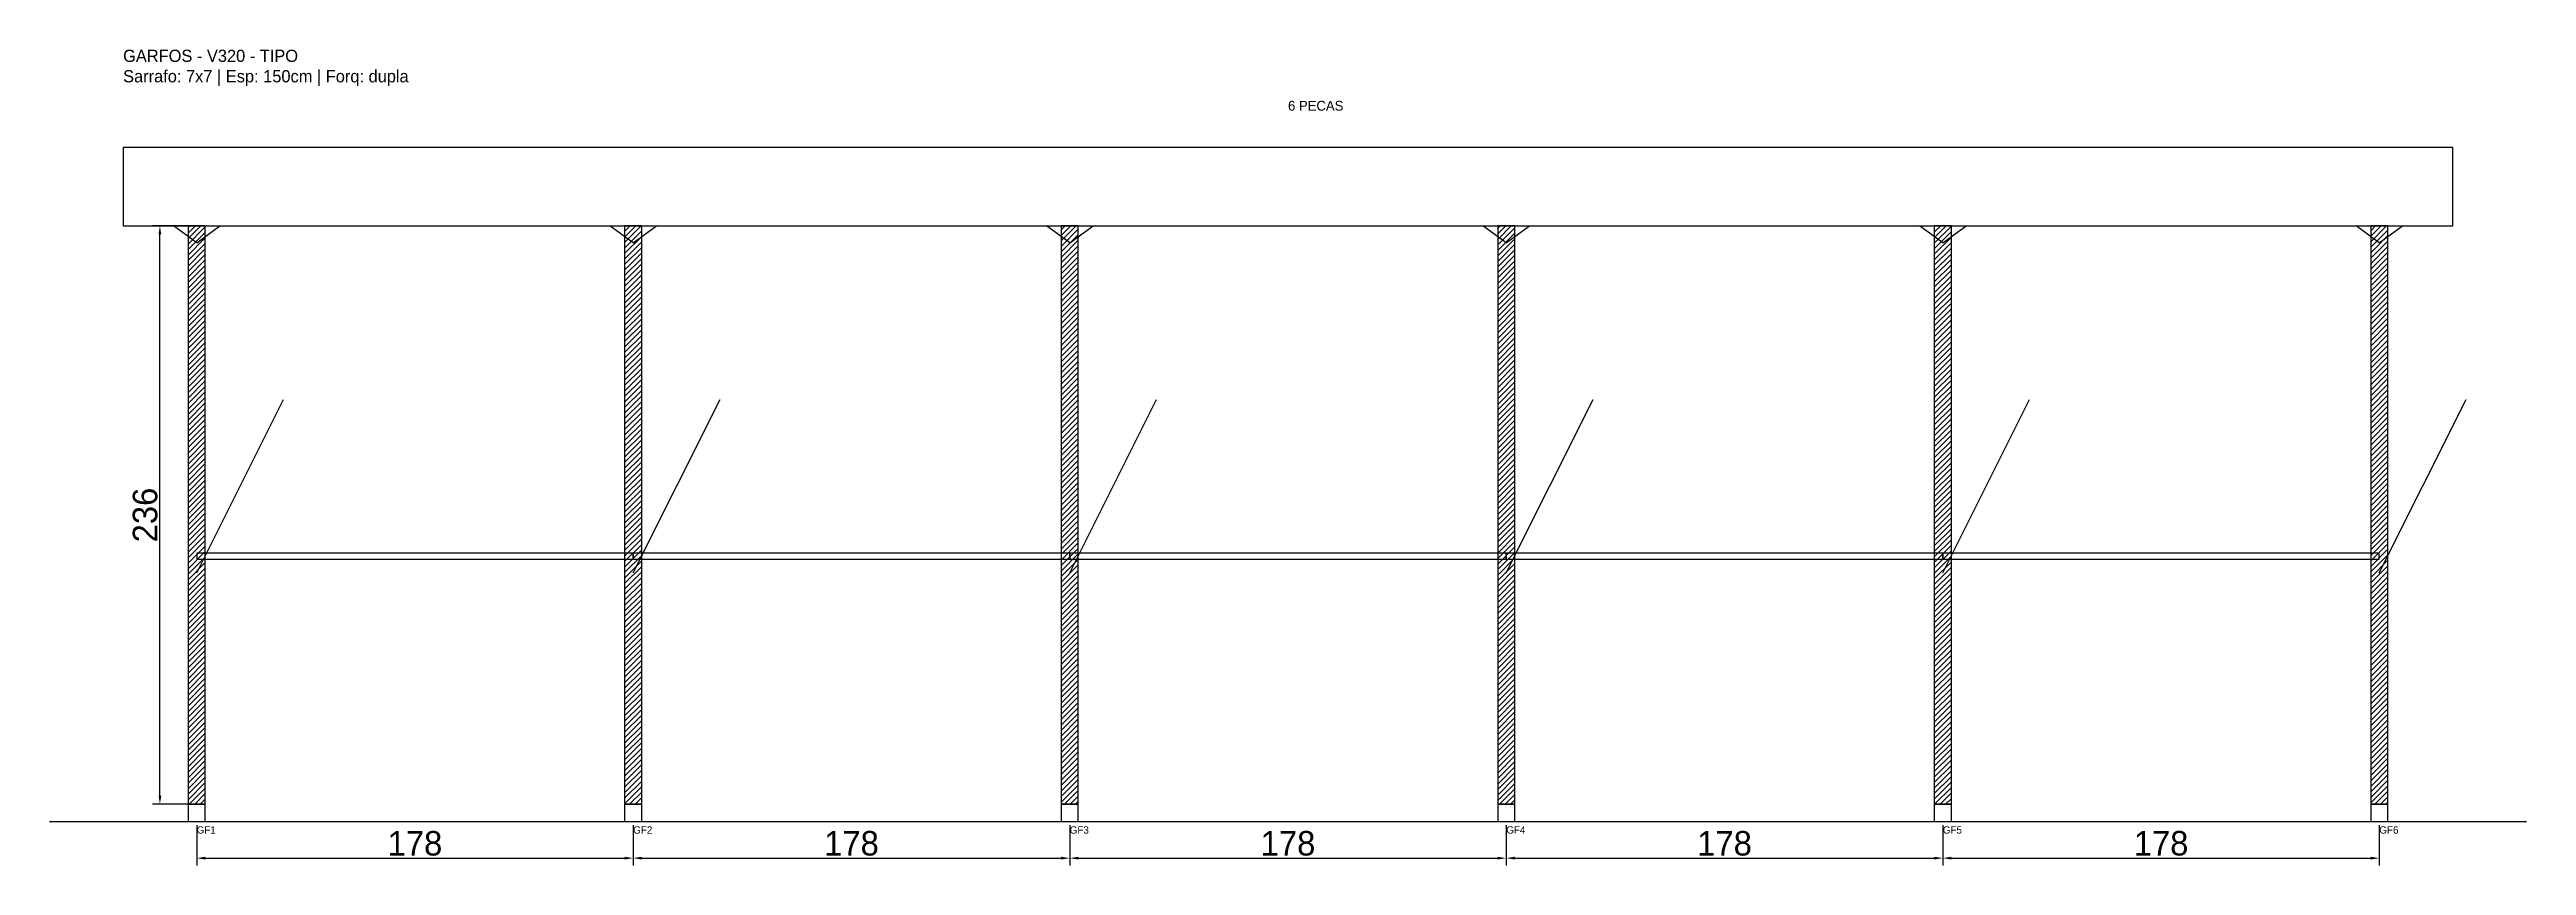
# Model space of a CAD drawing. Header units: metres. Extents: x -30 to 980, y -25 to 308.
import ezdxf

# ---------------------------------------------------------------- set-up
doc = ezdxf.new("R2010")
doc.units = ezdxf.units.M
for name, color, linetype in [('BARRA_ANCORAGEM', 1, 'Continuous'), ('COTA', 241, 'Continuous'), ('GARFOS OK', 3, 'Continuous'), ('NOME DA VIGA', 6, 'Continuous'), ('SARR_7x7', 40, 'Continuous'), ('TIRAS REESCORAMENTO', 252, 'Continuous'), ('VIGAS', 3, 'Continuous')]:
    doc.layers.add(name, color=color, linetype=linetype)
doc.dimstyles.new('EZ DXF', dxfattribs={"dimtxt": 10, "dimasz": 3.5, "dimexe": 3, "dimexo": 1.5, "dimgap": 1, "dimtad": 1, "dimdec": 1, "dimdsep": 46, "dimcen": 2.5, "dimazin": 3, "dimtfac": 1, "dimtmove": 0, "dimatfit": 3})

msp = doc.modelspace()

# ---------------------------------------------------------------- hatches: boundary and pattern name
at = {"layer": 'COTA'}
h = msp.add_hatch(dxfattribs=at)
h.set_pattern_fill('ANSI31', scale=0.5)
h.paths.add_polyline_path([(26.5, 0), (33.5, 0), (33.5, 236), (26.5, 236)])
h = msp.add_hatch(dxfattribs=at)
h.set_pattern_fill('ANSI31', scale=0.5)
h.paths.add_polyline_path([(204.5, 0), (211.5, 0), (211.5, 236), (204.5, 236)])
h = msp.add_hatch(dxfattribs=at)
h.set_pattern_fill('ANSI31', scale=0.5)
h.paths.add_polyline_path([(382.5, 0), (389.5, 0), (389.5, 236), (382.5, 236)])
h = msp.add_hatch(dxfattribs=at)
h.set_pattern_fill('ANSI31', scale=0.5)
h.paths.add_polyline_path([(560.5, 0), (567.5, 0), (567.5, 236), (560.5, 236)])
h = msp.add_hatch(dxfattribs=at)
h.set_pattern_fill('ANSI31', scale=0.5)
h.paths.add_polyline_path([(738.5, 0), (745.5, 0), (745.5, 236), (738.5, 236)])
h = msp.add_hatch(dxfattribs=at)
h.set_pattern_fill('ANSI31', scale=0.5)
h.paths.add_polyline_path([(916.5, 0), (923.5, 0), (923.5, 236), (916.5, 236)])

# ---------------------------------------------------------------- linework, layer by layer
at = {"layer": 'BARRA_ANCORAGEM'}
for p, q in [((30, 94.4), (65.4, 165.2)), ((208, 94.4), (243.4, 165.2)), ((386, 94.4), (421.4, 165.2)), ((564, 94.4), (599.4, 165.2)), ((742, 94.4), (777.4, 165.2)), ((920, 94.4), (955.4, 165.2))]:
    msp.add_line(p, q, dxfattribs=at)
at = {"layer": 'GARFOS OK'}
for p, q in [((30, 229), (20.5, 236)), ((20.5, 236), (39.5, 236)), ((30, 229), (39.5, 236)), ((208, 229), (198.5, 236)), ((198.5, 236), (217.5, 236)), ((208, 229), (217.5, 236)), ((386, 229), (376.5, 236)), ((376.5, 236), (395.5, 236)), ((386, 229), (395.5, 236)), ((564, 229), (554.5, 236)), ((554.5, 236), (573.5, 236)), ((564, 229), (573.5, 236)), ((742, 229), (732.5, 236)), ((732.5, 236), (751.5, 236)), ((742, 229), (751.5, 236)), ((920, 229), (910.5, 236)), ((910.5, 236), (929.5, 236)), ((920, 229), (929.5, 236))]:
    msp.add_line(p, q, dxfattribs=at)
at = {"layer": 'GARFOS OK', "linetype": 'CONTINUOUS'}
msp.add_line((-30, -7), (980, -7), dxfattribs=at)
at = {"layer": 'GARFOS OK'}
for points in [[(26.5, 0), (33.5, 0), (33.5, 236), (26.5, 236), (26.5, 0)], [(204.5, 0), (211.5, 0), (211.5, 236), (204.5, 236), (204.5, 0)], [(382.5, 0), (389.5, 0), (389.5, 236), (382.5, 236), (382.5, 0)], [(560.5, 0), (567.5, 0), (567.5, 236), (560.5, 236), (560.5, 0)], [(738.5, 0), (745.5, 0), (745.5, 236), (738.5, 236), (738.5, 0)], [(916.5, 0), (923.5, 0), (923.5, 236), (916.5, 236), (916.5, 0)]]:
    msp.add_lwpolyline(points, dxfattribs=at)
at = {"layer": 'SARR_7x7'}
for points in [[(26.5, -7), (33.5, -7), (33.5, 0), (26.5, 0), (26.5, -7)], [(204.5, -7), (211.5, -7), (211.5, 0), (204.5, 0), (204.5, -7)], [(382.5, -7), (389.5, -7), (389.5, 0), (382.5, 0), (382.5, -7)], [(560.5, -7), (567.5, -7), (567.5, 0), (560.5, 0), (560.5, -7)], [(738.5, -7), (745.5, -7), (745.5, 0), (738.5, 0), (738.5, -7)], [(916.5, -7), (923.5, -7), (923.5, 0), (916.5, 0), (916.5, -7)]]:
    msp.add_lwpolyline(points, dxfattribs=at)
at = {"layer": 'TIRAS REESCORAMENTO'}
for points in [[(30, 100), (208, 100), (208, 102.5), (30, 102.5), (30, 100)], [(208, 100), (386, 100), (386, 102.5), (208, 102.5), (208, 100)], [(386, 100), (564, 100), (564, 102.5), (386, 102.5), (386, 100)], [(564, 100), (742, 100), (742, 102.5), (564, 102.5), (564, 100)], [(742, 100), (920, 100), (920, 102.5), (742, 102.5), (742, 100)]]:
    msp.add_lwpolyline(points, dxfattribs=at)
at = {"layer": 'VIGAS'}
msp.add_lwpolyline([(0, 236), (950, 236), (950, 268), (0, 268), (0, 236)], dxfattribs=at)

# ---------------------------------------------------------------- texts
at = {"layer": 'NOME DA VIGA'}
for s, height, p in [('6 PECAS', 4, (475, 283)), ('GF1', 3, (30, -12)), ('GF2', 3, (208, -12)), ('GF3', 3, (386, -12)), ('GF4', 3, (564, -12)), ('GF5', 3, (742, -12)), ('GF6', 3, (920, -12))]:
    msp.add_text(s, height=height, dxfattribs=at).set_placement(p)
at = {"layer": 'NOME DA VIGA', "insert": (0, 293), "char_height": 5, "attachment_point": 7}
msp.add_mtext('GARFOS - V320 - TIPO\\PSarrafo: 7x7 | Esp: 150cm | Forq: dupla', dxfattribs=at)

# ---------------------------------------------------------------- dimensions: what is measured, and where the dimension line sits
at = {"layer": 'COTA'}
msp.add_linear_dim(base=(15, 0), p1=(30, 0), p2=(30, 236), angle=90, dimstyle='EZ DXF', dxfattribs=at).render()
for base, p1, p2 in [((30, -22), (30, -7), (208, -7)), ((208, -22), (208, -7), (386, -7)), ((386, -22), (386, -7), (564, -7)), ((564, -22), (564, -7), (742, -7)), ((742, -22), (742, -7), (920, -7))]:
    msp.add_linear_dim(base=base, p1=p1, p2=p2, dimstyle='EZ DXF', dxfattribs=at).render()

doc.saveas('drawing.dxf')
